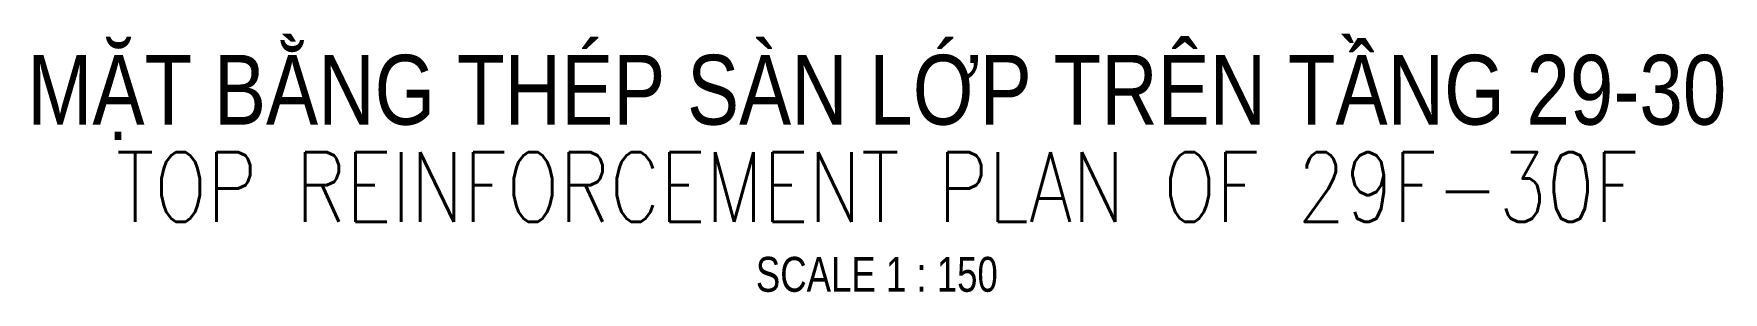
# Model space of a CAD drawing. Header units: millimetres. Extents: x 130150 to 587758, y -25561 to 50684.
# Drawn here: x 278383 to 296511, y -10320 to -7543 of the extents above; entities that cross this region are included whole.
import ezdxf
from ezdxf.enums import TextEntityAlignment as Align

# ---------------------------------------------------------------- set-up
doc = ezdxf.new("R2010")
doc.units = ezdxf.units.MM
for name, color, linetype, lineweight in [('NDC_S_ANNO', 7, 'Continuous', 20), ('NDC_S_ENG TITLE', 3, 'Continuous', 20), ('NDC_S_TEXT SYMBOL', 7, 'Continuous', 20), ('NDC_S_VN TITLE', 6, 'Continuous', 35)]:
    doc.layers.add(name, color=color, linetype=linetype, lineweight=lineweight)
doc.styles.add('NDC_ANNO', font='', dxfattribs={"width": 0.8})
doc.styles.add('NDC_EN TXT', font='romans.shx', dxfattribs={"width": 0.8})
doc.styles.add('NDC_VIE TXT', font='arial.ttf', dxfattribs={"width": 0.8})
doc.styles.get('NDC_ANNO').set_extended_font_data('Dotum')

# ---------------------------------------------------------------- blocks, each defined once
blk = doc.blocks.new('Drawing name_symbol')
at = {"layer": 'NDC_S_ENG TITLE', "style": 'NDC_EN TXT', "width": 0.8}
blk.add_attdef('SECTDET1', text='', height=5, dxfattribs=at).set_placement((0, 1.01), align=Align.CENTER)
at = {"layer": 'NDC_S_TEXT SYMBOL', "lineweight": 25, "style": 'NDC_ANNO', "width": 0.8}
blk.add_attdef('SSCALE', text='', height=2.5, dxfattribs=at).set_placement((0, -4), align=Align.CENTER)
at = {"layer": 'NDC_S_VN TITLE', "style": 'NDC_VIE TXT', "width": 0.8}
blk.add_attdef('SECTDET2', text='', height=5, dxfattribs=at).set_placement((0, 7.97), align=Align.CENTER)

msp = doc.modelspace()

# ---------------------------------------------------------------- block references
at = {"layer": 'NDC_S_ANNO', "xscale": 150, "yscale": 150, "zscale": 150}
msp.add_blockref('Drawing name_symbol', (287428.9, -9715.1), dxfattribs=at).add_auto_attribs({'SECTDET1': 'TOP REINFORCEMENT PLAN OF 29F-30F', 'SECTDET2': 'MẶT BẰNG THÉP SÀN LỚP TRÊN TẦNG 29-30', 'SSCALE': 'SCALE 1 : 150'})

doc.saveas('drawing.dxf')
